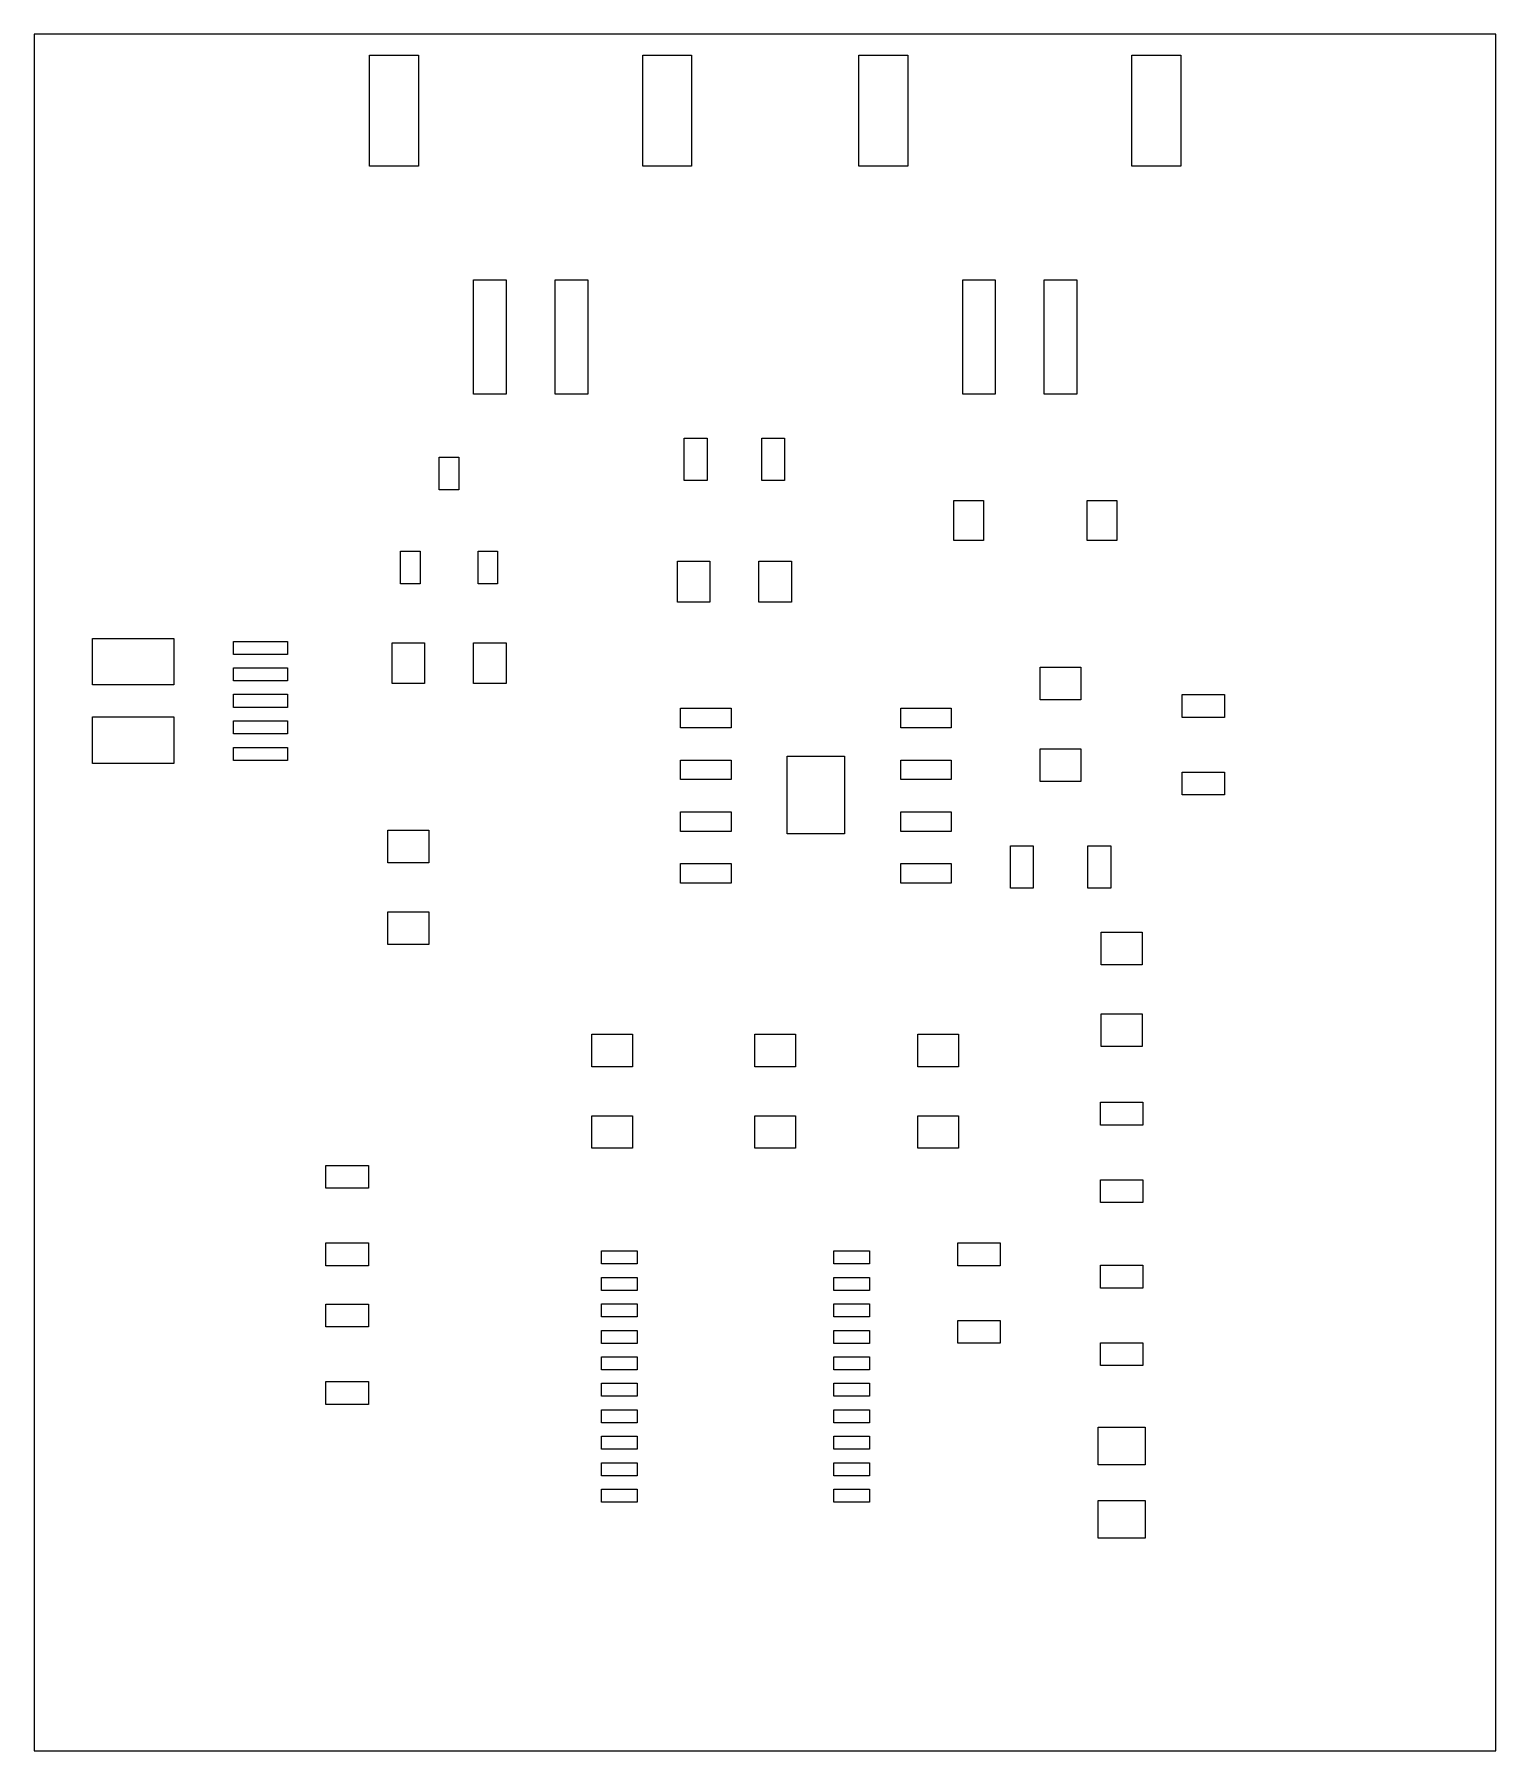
# Model space of a CAD drawing. Header units: millimetres. Extents: x 0.1 to 35.9, y 0.1 to 42.2.
import ezdxf

# ---------------------------------------------------------------- set-up
doc = ezdxf.new("R2010")
doc.units = ezdxf.units.MM
doc.layers.add('BLACK', color=7, linetype='Continuous', true_color=0xffffff)
doc.layers.add('BLUE2', color=5, linetype='Continuous', true_color=0x0000ff)

msp = doc.modelspace()

# ---------------------------------------------------------------- linework, layer by layer
at = {"layer": 'BLACK'}
for p, q in [((8.3, 38.94), (8.3, 41.66)), ((8.3, 41.66), (9.5, 41.66)), ((9.5, 41.66), (9.5, 38.94)), ((15, 38.94), (15, 41.66)), ((15, 41.66), (16.2, 41.66)), ((16.2, 41.66), (16.2, 38.94)), ((20.3, 38.94), (20.3, 41.66)), ((20.3, 41.66), (21.5, 41.66)), ((21.5, 41.66), (21.5, 38.94)), ((27, 38.94), (27, 41.66)), ((27, 41.66), (28.2, 41.66)), ((28.2, 41.66), (28.2, 38.94)), ((9.5, 38.94), (8.3, 38.94)), ((16.2, 38.94), (15, 38.94)), ((21.5, 38.94), (20.3, 38.94)), ((28.2, 38.94), (27, 38.94)), ((10.85, 33.35), (10.85, 36.15)), ((10.85, 36.15), (11.65, 36.15)), ((11.65, 36.15), (11.65, 33.35)), ((12.85, 33.35), (12.85, 36.15)), ((12.85, 36.15), (13.65, 36.15)), ((13.65, 36.15), (13.65, 33.35)), ((22.85, 33.35), (22.85, 36.15)), ((22.85, 36.15), (23.65, 36.15)), ((23.65, 36.15), (23.65, 33.35)), ((24.85, 33.35), (24.85, 36.15)), ((24.85, 36.15), (25.65, 36.15)), ((25.65, 36.15), (25.65, 33.35)), ((11.65, 33.35), (10.85, 33.35)), ((13.65, 33.35), (12.85, 33.35)), ((23.65, 33.35), (22.85, 33.35)), ((25.65, 33.35), (24.85, 33.35)), ((16.02, 31.23), (16.02, 32.27)), ((16.02, 32.27), (16.58, 32.27)), ((16.58, 32.27), (16.58, 31.23)), ((17.92, 31.23), (17.92, 32.27)), ((17.92, 32.27), (18.48, 32.27)), ((18.48, 32.27), (18.48, 31.23)), ((10.01, 31), (10.01, 31.8)), ((10.01, 31.8), (10.49, 31.8)), ((10.49, 31.8), (10.49, 31)), ((16.58, 31.23), (16.02, 31.23)), ((18.48, 31.23), (17.92, 31.23)), ((10.49, 31), (10.01, 31)), ((22.636, 29.762), (22.636, 30.738)), ((22.636, 30.738), (23.364, 30.738)), ((23.364, 30.738), (23.364, 29.762)), ((25.906, 29.762), (25.906, 30.738)), ((25.906, 30.738), (26.634, 30.738)), ((26.634, 30.738), (26.634, 29.762)), ((9.06, 28.7), (9.06, 29.5)), ((9.06, 29.5), (9.54, 29.5)), ((9.54, 29.5), (9.54, 28.7)), ((10.96, 28.7), (10.96, 29.5)), ((10.96, 29.5), (11.44, 29.5)), ((11.44, 29.5), (11.44, 28.7)), ((23.364, 29.762), (22.636, 29.762)), ((26.634, 29.762), (25.906, 29.762)), ((15.85, 28.25), (15.85, 29.25)), ((15.85, 29.25), (16.65, 29.25)), ((16.65, 29.25), (16.65, 28.25)), ((17.85, 28.25), (17.85, 29.25)), ((17.85, 29.25), (18.65, 29.25)), ((18.65, 29.25), (18.65, 28.25)), ((9.54, 28.7), (9.06, 28.7)), ((11.44, 28.7), (10.96, 28.7)), ((16.65, 28.25), (15.85, 28.25)), ((18.65, 28.25), (17.85, 28.25)), ((1.5, 26.2175), (1.5, 27.3575)), ((1.5, 27.3575), (3.5, 27.3575)), ((3.5, 27.3575), (3.5, 26.2175)), ((4.965, 26.965), (4.965, 27.285)), ((4.965, 27.285), (6.285, 27.285)), ((6.285, 26.965), (4.965, 26.965)), ((6.285, 27.285), (6.285, 26.965)), ((8.85, 26.25), (8.85, 27.25)), ((8.85, 27.25), (9.65, 27.25)), ((9.65, 27.25), (9.65, 26.25)), ((10.85, 26.25), (10.85, 27.25)), ((10.85, 27.25), (11.65, 27.25)), ((11.65, 27.25), (11.65, 26.25)), ((4.965, 26.315), (4.965, 26.635)), ((4.965, 26.635), (6.285, 26.635)), ((6.285, 26.635), (6.285, 26.315)), ((24.75, 25.85), (24.75, 26.65)), ((24.75, 26.65), (25.75, 26.65)), ((25.75, 26.65), (25.75, 25.85)), ((3.5, 26.2175), (1.5, 26.2175)), ((6.285, 26.315), (4.965, 26.315)), ((9.65, 26.25), (8.85, 26.25)), ((11.65, 26.25), (10.85, 26.25)), ((4.965, 25.6659), (4.965, 25.9859)), ((4.965, 25.9859), (6.285, 25.9859)), ((6.285, 25.9859), (6.285, 25.6659)), ((25.75, 25.85), (24.75, 25.85)), ((28.23, 25.42), (28.23, 25.98)), ((28.23, 25.98), (29.27, 25.98)), ((29.27, 25.98), (29.27, 25.42)), ((1.5, 24.2925), (1.5, 25.4325)), ((1.5, 25.4325), (3.5, 25.4325)), ((3.5, 25.4325), (3.5, 24.2925)), ((6.285, 25.6659), (4.965, 25.6659)), ((4.965, 25.015), (4.965, 25.335)), ((4.965, 25.335), (6.285, 25.335)), ((6.285, 25.335), (6.285, 25.015)), ((15.93, 25.165), (15.93, 25.645)), ((15.93, 25.645), (17.17, 25.645)), ((17.17, 25.645), (17.17, 25.165)), ((21.33, 25.165), (21.33, 25.645)), ((21.33, 25.645), (22.57, 25.645)), ((22.57, 25.645), (22.57, 25.165)), ((29.27, 25.42), (28.23, 25.42)), ((6.285, 25.015), (4.965, 25.015)), ((17.17, 25.165), (15.93, 25.165)), ((22.57, 25.165), (21.33, 25.165)), ((4.965, 24.365), (4.965, 24.685)), ((4.965, 24.685), (6.285, 24.685)), ((6.285, 24.685), (6.285, 24.365)), ((18.54695, 22.56638), (18.54695, 24.47178)), ((18.54695, 24.47178), (19.94835, 24.47178)), ((19.94835, 24.47178), (19.94835, 22.56638)), ((24.75, 23.85), (24.75, 24.65)), ((24.75, 24.65), (25.75, 24.65)), ((25.75, 24.65), (25.75, 23.85)), ((3.5, 24.2925), (1.5, 24.2925)), ((6.285, 24.365), (4.965, 24.365)), ((15.93, 23.895), (15.93, 24.375)), ((15.93, 24.375), (17.17, 24.375)), ((17.17, 24.375), (17.17, 23.895)), ((21.33, 23.895), (21.33, 24.375)), ((21.33, 24.375), (22.57, 24.375)), ((22.57, 24.375), (22.57, 23.895)), ((28.23, 23.52), (28.23, 24.08)), ((28.23, 24.08), (29.27, 24.08)), ((29.27, 24.08), (29.27, 23.52)), ((17.17, 23.895), (15.93, 23.895)), ((22.57, 23.895), (21.33, 23.895)), ((25.75, 23.85), (24.75, 23.85)), ((29.27, 23.52), (28.23, 23.52)), ((15.93, 22.625), (15.93, 23.105)), ((15.93, 23.105), (17.17, 23.105)), ((17.17, 23.105), (17.17, 22.625)), ((21.33, 22.625), (21.33, 23.105)), ((21.33, 23.105), (22.57, 23.105)), ((22.57, 23.105), (22.57, 22.625)), ((8.75, 21.85), (8.75, 22.65)), ((8.75, 22.65), (9.75, 22.65)), ((9.75, 22.65), (9.75, 21.85)), ((17.17, 22.625), (15.93, 22.625)), ((19.94835, 22.56638), (18.54695, 22.56638)), ((22.57, 22.625), (21.33, 22.625)), ((24.02, 21.23), (24.02, 22.27)), ((24.02, 22.27), (24.58, 22.27)), ((24.58, 22.27), (24.58, 21.23)), ((25.92, 21.23), (25.92, 22.27)), ((25.92, 22.27), (26.48, 22.27)), ((26.48, 22.27), (26.48, 21.23)), ((9.75, 21.85), (8.75, 21.85)), ((15.93, 21.355), (15.93, 21.835)), ((15.93, 21.835), (17.17, 21.835)), ((17.17, 21.835), (17.17, 21.355)), ((21.33, 21.355), (21.33, 21.835)), ((21.33, 21.835), (22.57, 21.835)), ((22.57, 21.835), (22.57, 21.355)), ((17.17, 21.355), (15.93, 21.355)), ((22.57, 21.355), (21.33, 21.355)), ((24.58, 21.23), (24.02, 21.23)), ((26.48, 21.23), (25.92, 21.23)), ((8.75, 19.85), (8.75, 20.65)), ((8.75, 20.65), (9.75, 20.65)), ((9.75, 20.65), (9.75, 19.85)), ((9.75, 19.85), (8.75, 19.85)), ((26.25, 19.35), (26.25, 20.15)), ((26.25, 20.15), (27.25, 20.15)), ((27.25, 20.15), (27.25, 19.35)), ((27.25, 19.35), (26.25, 19.35)), ((26.25, 17.35), (26.25, 18.15)), ((26.25, 18.15), (27.25, 18.15)), ((27.25, 18.15), (27.25, 17.35)), ((13.75, 16.85), (13.75, 17.65)), ((13.75, 17.65), (14.75, 17.65)), ((14.75, 17.65), (14.75, 16.85)), ((17.75, 16.85), (17.75, 17.65)), ((17.75, 17.65), (18.75, 17.65)), ((18.75, 17.65), (18.75, 16.85)), ((21.75, 16.85), (21.75, 17.65)), ((21.75, 17.65), (22.75, 17.65)), ((22.75, 17.65), (22.75, 16.85)), ((27.25, 17.35), (26.25, 17.35)), ((14.75, 16.85), (13.75, 16.85)), ((18.75, 16.85), (17.75, 16.85)), ((22.75, 16.85), (21.75, 16.85)), ((13.75, 14.85), (13.75, 15.65)), ((13.75, 15.65), (14.75, 15.65)), ((14.75, 15.65), (14.75, 14.85)), ((17.75, 14.85), (17.75, 15.65)), ((17.75, 15.65), (18.75, 15.65)), ((18.75, 15.65), (18.75, 14.85)), ((21.75, 14.85), (21.75, 15.65)), ((21.75, 15.65), (22.75, 15.65)), ((22.75, 15.65), (22.75, 14.85)), ((26.23, 15.42), (26.23, 15.98)), ((26.23, 15.98), (27.27, 15.98)), ((27.27, 15.98), (27.27, 15.42)), ((27.27, 15.42), (26.23, 15.42)), ((14.75, 14.85), (13.75, 14.85)), ((18.75, 14.85), (17.75, 14.85)), ((22.75, 14.85), (21.75, 14.85)), ((7.23, 13.87), (7.23, 14.43)), ((7.23, 14.43), (8.27, 14.43)), ((8.27, 14.43), (8.27, 13.87)), ((26.23, 13.52), (26.23, 14.08)), ((26.23, 14.08), (27.27, 14.08)), ((27.27, 14.08), (27.27, 13.52)), ((8.27, 13.87), (7.23, 13.87)), ((27.27, 13.52), (26.23, 13.52)), ((7.23, 11.97), (7.23, 12.53)), ((7.23, 12.53), (8.27, 12.53)), ((8.27, 12.53), (8.27, 11.97)), ((13.9874, 12.014), (13.9874, 12.3331)), ((13.9874, 12.3331), (14.8672, 12.3331)), ((14.8672, 12.3331), (14.8672, 12.014)), ((19.6871, 12.014), (19.6871, 12.3331)), ((19.6871, 12.3331), (20.567, 12.3331)), ((20.567, 12.3331), (20.567, 12.014)), ((22.73, 11.97), (22.73, 12.53)), ((22.73, 12.53), (23.77, 12.53)), ((23.77, 12.53), (23.77, 11.97)), ((8.27, 11.97), (7.23, 11.97)), ((14.8672, 12.014), (13.9874, 12.014)), ((20.567, 12.014), (19.6871, 12.014)), ((23.77, 11.97), (22.73, 11.97)), ((26.23, 11.42), (26.23, 11.98)), ((26.23, 11.98), (27.27, 11.98)), ((27.27, 11.98), (27.27, 11.42)), ((13.9874, 11.3638), (13.9874, 11.6828)), ((13.9874, 11.6828), (14.8672, 11.6828)), ((14.8672, 11.6828), (14.8672, 11.3638)), ((19.6871, 11.3638), (19.6871, 11.6828)), ((19.6871, 11.6828), (20.567, 11.6828)), ((20.567, 11.6828), (20.567, 11.3638)), ((27.27, 11.42), (26.23, 11.42)), ((7.23, 10.47), (7.23, 11.03)), ((7.23, 11.03), (8.27, 11.03)), ((8.27, 11.03), (8.27, 10.47)), ((14.8672, 11.3638), (13.9874, 11.3638)), ((13.9874, 10.7135), (13.9874, 11.0326)), ((13.9874, 11.0326), (14.8672, 11.0326)), ((14.8672, 11.0326), (14.8672, 10.7135)), ((20.567, 11.3638), (19.6871, 11.3638)), ((19.6871, 10.7135), (19.6871, 11.0326)), ((19.6871, 11.0326), (20.567, 11.0326)), ((20.567, 11.0326), (20.567, 10.7135)), ((14.8672, 10.7135), (13.9874, 10.7135)), ((20.567, 10.7135), (19.6871, 10.7135)), ((22.73, 10.07), (22.73, 10.63)), ((22.73, 10.63), (23.77, 10.63)), ((23.77, 10.63), (23.77, 10.07)), ((8.27, 10.47), (7.23, 10.47)), ((13.9874, 10.0633), (13.9874, 10.3823)), ((13.9874, 10.3823), (14.8672, 10.3823)), ((14.8672, 10.3823), (14.8672, 10.0633)), ((19.6871, 10.0633), (19.6871, 10.3823)), ((19.6871, 10.3823), (20.567, 10.3823)), ((20.567, 10.3823), (20.567, 10.0633)), ((14.8672, 10.0633), (13.9874, 10.0633)), ((13.9874, 9.41307), (13.9874, 9.73209)), ((13.9874, 9.73209), (14.8672, 9.73209)), ((14.8672, 9.73209), (14.8672, 9.41307)), ((20.567, 10.0633), (19.6871, 10.0633)), ((19.6871, 9.41307), (19.6871, 9.73209)), ((19.6871, 9.73209), (20.567, 9.73209)), ((20.567, 9.73209), (20.567, 9.41307)), ((23.77, 10.07), (22.73, 10.07)), ((26.23, 9.52), (26.23, 10.08)), ((26.23, 10.08), (27.27, 10.08)), ((27.27, 10.08), (27.27, 9.52)), ((14.8672, 9.41307), (13.9874, 9.41307)), ((20.567, 9.41307), (19.6871, 9.41307)), ((27.27, 9.52), (26.23, 9.52)), ((7.23, 8.57), (7.23, 9.13)), ((7.23, 9.13), (8.27, 9.13)), ((8.27, 9.13), (8.27, 8.57)), ((13.9874, 8.76791), (13.9874, 9.08693)), ((13.9874, 9.08693), (14.8672, 9.08693)), ((14.8672, 9.08693), (14.8672, 8.76791)), ((19.6871, 8.76791), (19.6871, 9.08693)), ((19.6871, 9.08693), (20.567, 9.08693)), ((20.567, 9.08693), (20.567, 8.76791)), ((8.27, 8.57), (7.23, 8.57)), ((14.8672, 8.76791), (13.9874, 8.76791)), ((13.9874, 8.11767), (13.9874, 8.43669)), ((13.9874, 8.43669), (14.8672, 8.43669)), ((14.8672, 8.43669), (14.8672, 8.11767)), ((20.567, 8.76791), (19.6871, 8.76791)), ((19.6871, 8.11767), (19.6871, 8.43669)), ((19.6871, 8.43669), (20.567, 8.43669)), ((20.567, 8.43669), (20.567, 8.11767)), ((14.8672, 8.11767), (13.9874, 8.11767)), ((20.567, 8.11767), (19.6871, 8.11767)), ((26.17, 7.09), (26.17, 8.01)), ((26.17, 8.01), (27.33, 8.01)), ((27.33, 8.01), (27.33, 7.09)), ((13.9874, 7.46743), (13.9874, 7.78645)), ((13.9874, 7.78645), (14.8672, 7.78645)), ((14.8672, 7.78645), (14.8672, 7.46743)), ((19.6871, 7.46743), (19.6871, 7.78645)), ((19.6871, 7.78645), (20.567, 7.78645)), ((20.567, 7.78645), (20.567, 7.46743)), ((14.8672, 7.46743), (13.9874, 7.46743)), ((20.567, 7.46743), (19.6871, 7.46743)), ((13.9874, 6.81719), (13.9874, 7.13621)), ((13.9874, 7.13621), (14.8672, 7.13621)), ((14.8672, 6.81719), (13.9874, 6.81719)), ((14.8672, 7.13621), (14.8672, 6.81719)), ((19.6871, 6.81719), (19.6871, 7.13621)), ((19.6871, 7.13621), (20.567, 7.13621)), ((20.567, 6.81719), (19.6871, 6.81719)), ((20.567, 7.13621), (20.567, 6.81719)), ((27.33, 7.09), (26.17, 7.09)), ((13.9874, 6.16695), (13.9874, 6.48597)), ((13.9874, 6.48597), (14.8672, 6.48597)), ((14.8672, 6.48597), (14.8672, 6.16695)), ((19.6871, 6.16695), (19.6871, 6.48597)), ((19.6871, 6.48597), (20.567, 6.48597)), ((20.567, 6.48597), (20.567, 6.16695)), ((14.8672, 6.16695), (13.9874, 6.16695)), ((20.567, 6.16695), (19.6871, 6.16695)), ((26.17, 5.29), (26.17, 6.21)), ((26.17, 6.21), (27.33, 6.21)), ((27.33, 6.21), (27.33, 5.29)), ((27.33, 5.29), (26.17, 5.29))]:
    msp.add_line(p, q, dxfattribs=at)
at = {"layer": 'BLUE2'}
for p, q in [((35.925, 42.175), (0.075, 42.175)), ((0.075, 42.175), (0.075, 0.075)), ((35.925, 0.075), (35.925, 42.175)), ((0.075, 0.075), (35.925, 0.075))]:
    msp.add_line(p, q, dxfattribs=at)

doc.saveas('drawing.dxf')
